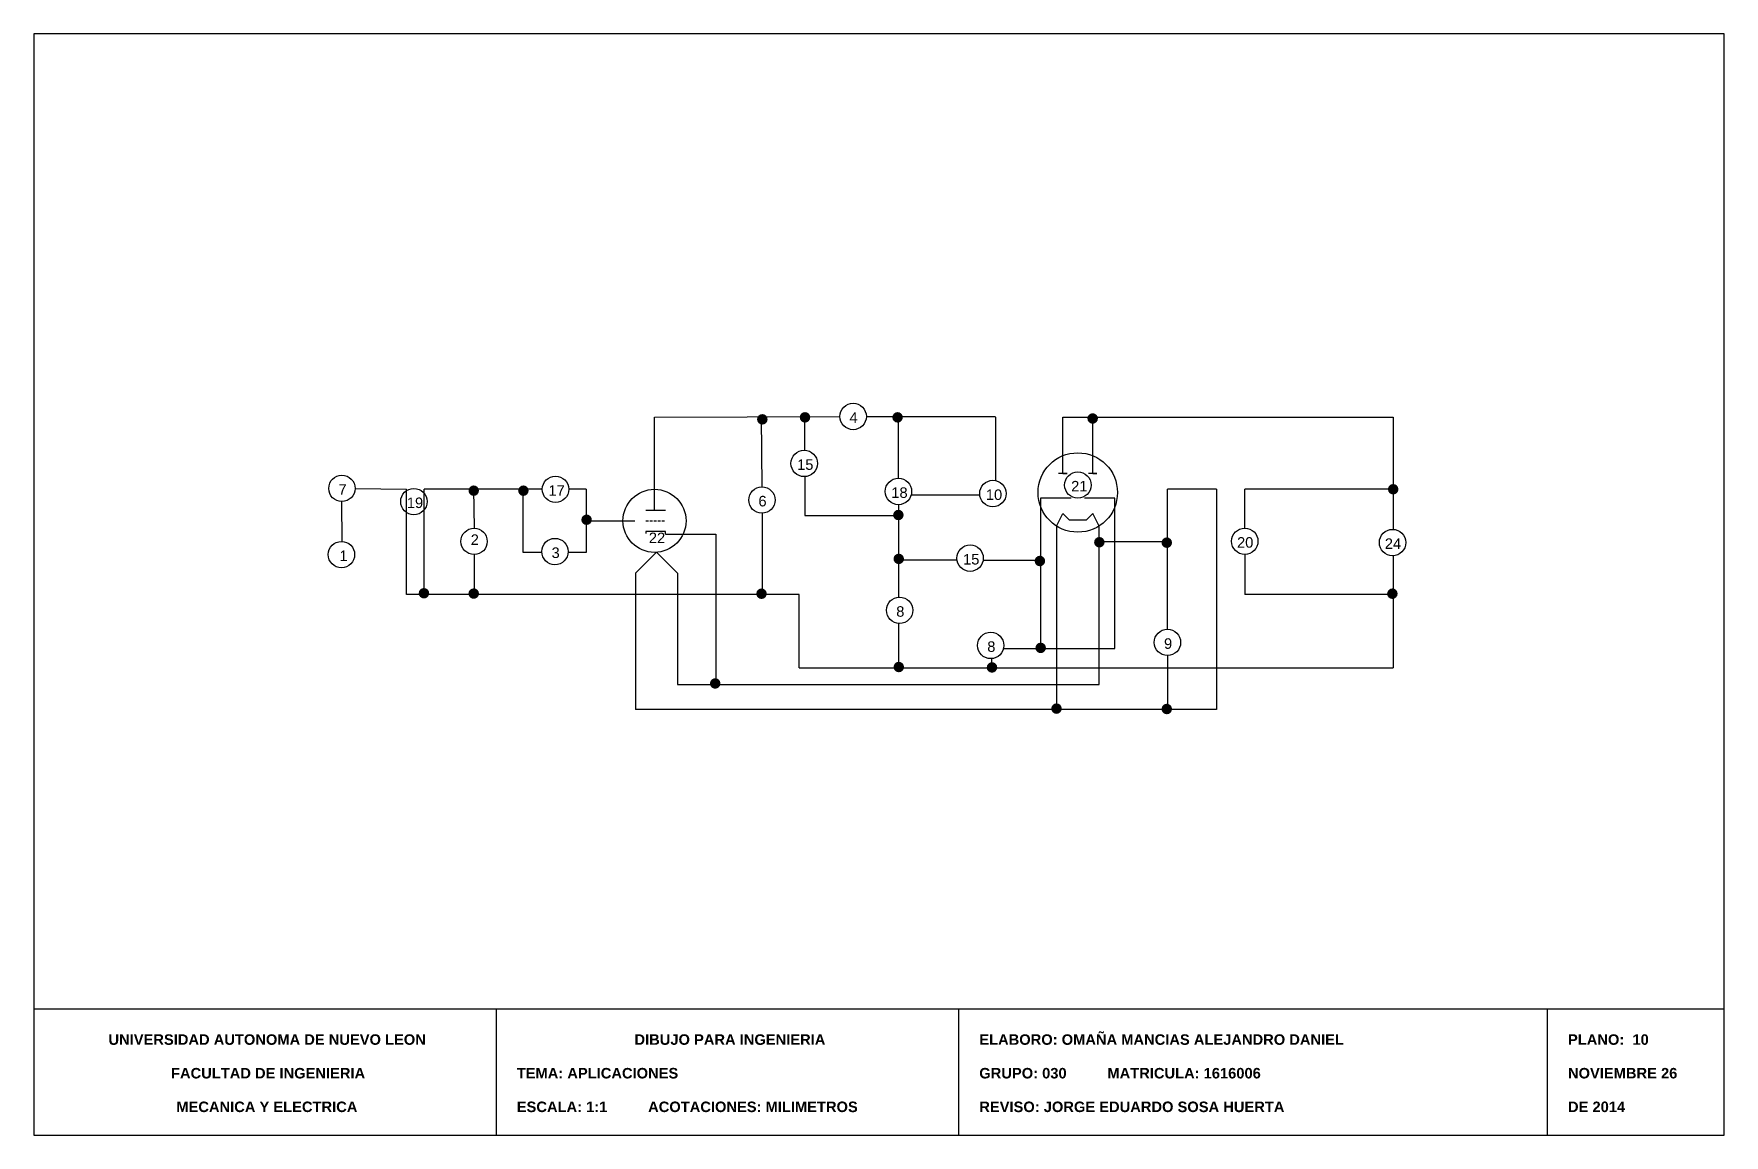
# Model space of a CAD drawing. Header units: millimetres. Extents: x 20 to 422, y 10 to 272.
import ezdxf

# ---------------------------------------------------------------- set-up
doc = ezdxf.new("R2010")
doc.units = ezdxf.units.MM
doc.linetypes.add('DASHED', pattern=[19.05, 12.7, -6.35])
doc.styles.get("Standard").update_dxf_attribs({"font": 'Arial.ttf'})

msp = doc.modelspace()

# ---------------------------------------------------------------- hatches: boundary and pattern name
h = msp.add_hatch(color=7)
edge = h.paths.add_edge_path()
edge.add_arc((193.25, 180.29), 1.25, 0, 360)
h = msp.add_hatch(color=7)
edge = h.paths.add_edge_path()
edge.add_arc((203.4, 180.76), 1.25, 0, 360)
h = msp.add_hatch(color=7)
edge = h.paths.add_edge_path()
edge.add_arc((225.42, 180.76), 1.25, 0, 360)
h = msp.add_hatch(color=7)
edge = h.paths.add_edge_path()
edge.add_arc((271.81, 180.49), 1.25, 0, 360)
h = msp.add_hatch(color=7)
edge = h.paths.add_edge_path()
edge.add_arc((343.28, 163.66), 1.25, 0, 360)
h = msp.add_hatch(color=7)
edge = h.paths.add_edge_path()
edge.add_arc((124.62, 163.32), 1.25, 0, 360)
h = msp.add_hatch(color=7)
edge = h.paths.add_edge_path()
edge.add_arc((136.43, 163.32), 1.25, 0, 360)
h = msp.add_hatch(color=7)
edge = h.paths.add_edge_path()
edge.add_arc((151.46, 156.4), 1.25, 0, 360)
h = msp.add_hatch(color=7)
edge = h.paths.add_edge_path()
edge.add_arc((225.61, 157.53), 1.25, 0, 360)
h = msp.add_hatch(color=7)
edge = h.paths.add_edge_path()
edge.add_arc((273.4, 151.05), 1.25, 0, 360)
h = msp.add_hatch(color=7)
edge = h.paths.add_edge_path()
edge.add_arc((289.44, 150.95), 1.25, 0, 360)
h = msp.add_hatch(color=7)
edge = h.paths.add_edge_path()
edge.add_arc((225.7, 147.09), 1.25, 0, 360)
h = msp.add_hatch(color=7)
edge = h.paths.add_edge_path()
edge.add_arc((259.26, 146.59), 1.25, 0, 360)
h = msp.add_hatch(color=7)
edge = h.paths.add_edge_path()
edge.add_arc((112.78, 138.92), 1.25, 0, 360)
h = msp.add_hatch(color=7)
edge = h.paths.add_edge_path()
edge.add_arc((124.62, 138.84), 1.25, 0, 360)
h = msp.add_hatch(color=7)
edge = h.paths.add_edge_path()
edge.add_arc((193.06, 138.8), 1.25, 0, 360)
h = msp.add_hatch(color=7)
edge = h.paths.add_edge_path()
edge.add_arc((343.09, 138.81), 1.25, 0, 360)
h = msp.add_hatch(color=7)
edge = h.paths.add_edge_path()
edge.add_arc((259.45, 125.92), 1.25, 0, 360)
h = msp.add_hatch(color=7)
edge = h.paths.add_edge_path()
edge.add_arc((225.71, 121.37), 1.25, 0, 360)
h = msp.add_hatch(color=7)
edge = h.paths.add_edge_path()
edge.add_arc((247.87, 121.27), 1.25, 0, 360)
h = msp.add_hatch(color=7)
edge = h.paths.add_edge_path()
edge.add_arc((182.05, 117.46), 1.25, 0, 360)
h = msp.add_hatch(color=7)
edge = h.paths.add_edge_path()
edge.add_arc((263.22, 111.48), 1.25, 0, 360)
h = msp.add_hatch(color=7)
edge = h.paths.add_edge_path()
edge.add_arc((289.44, 111.38), 1.25, 0, 360)

# ---------------------------------------------------------------- linework, layer by layer
for p, q in [((167.61, 180.79), (211.71, 180.99)), ((217.99, 180.97), (248.71, 180.97)), ((225.62, 166.28), (225.62, 180.97)), ((167.63, 158.68), (167.61, 180.79)), ((193.19, 164.24), (193.04, 180.79)), ((203.35, 172.94), (203.35, 180.79)), ((248.71, 180.79), (248.71, 165.72)), ((264.72, 167.39), (264.72, 180.79)), ((264.72, 180.79), (343.31, 180.79)), ((271.83, 167.39), (271.83, 180.79)), ((343.31, 180.79), (343.31, 154.12)), ((203.35, 166.66), (203.35, 157.4)), ((265.72, 167.39), (263.72, 167.39)), ((264.72, 167.39), (265.72, 167.39)), ((272.83, 167.39), (270.83, 167.39)), ((271.83, 167.39), (272.83, 167.39)), ((96.43, 163.82), (108.61, 163.64)), ((108.61, 138.64), (108.61, 163.64)), ((112.84, 138.64), (112.84, 163.64)), ((140.92, 163.64), (112.84, 163.64)), ((124.6, 163.64), (124.73, 154.41)), ((136.35, 148.64), (136.35, 163.64)), ((151.35, 163.64), (147.21, 163.64)), ((151.35, 163.64), (151.35, 148.64)), ((244.97, 162.24), (228.63, 162.24)), ((266.69, 161.52), (259.44, 161.52)), ((259.44, 161.52), (259.44, 125.74)), ((277.11, 161.52), (269.91, 161.52)), ((277.11, 125.74), (277.11, 161.52)), ((289.59, 130.37), (289.59, 163.64)), ((301.29, 163.64), (289.61, 163.64)), ((301.29, 163.64), (301.29, 111.29)), ((343.31, 163.64), (308.04, 163.64)), ((308.04, 154.43), (308.04, 163.64)), ((93.31, 151.14), (93.28, 160.73)), ((165.51, 158.67), (170.21, 158.69)), ((193.19, 157.96), (193.19, 138.64)), ((203.35, 157.4), (225.62, 157.4)), ((225.62, 159.99), (225.6, 137.99)), ((263.22, 154.91), (264.72, 157.91)), ((264.72, 157.91), (266.22, 156.41)), ((271.83, 157.91), (270.33, 156.41)), ((273.33, 154.91), (271.83, 157.91)), ((151.35, 156.14), (162.95, 156.14)), ((170.22, 153.6), (165.52, 153.6)), ((165.52, 153.6), (165.52, 153.14)), ((170.22, 153.01), (170.22, 153.6)), ((170.22, 153.01), (182.19, 153.01)), ((170.22, 153.01), (170.22, 153.01)), ((182.19, 153.01), (182.19, 117.24)), ((263.22, 154.91), (263.22, 111.29)), ((266.22, 156.41), (270.33, 156.41)), ((273.33, 117.24), (273.33, 154.91)), ((289.61, 151.14), (273.33, 151.14)), ((124.7, 148.12), (124.7, 138.64)), ((140.8, 148.64), (136.35, 148.64)), ((151.35, 148.64), (147.08, 148.64)), ((168.07, 148.66), (163.07, 143.66)), ((168.07, 148.66), (173.07, 143.66)), ((239.56, 146.81), (225.62, 146.81)), ((245.78, 146.81), (259.44, 146.81)), ((308.04, 148.14), (308.04, 138.64)), ((343.31, 147.84), (343.31, 121.21)), ((163.07, 143.66), (163.07, 111.29)), ((173.07, 143.66), (173.07, 117.24)), ((202.05, 138.64), (108.61, 138.64)), ((202.05, 121.21), (202.05, 138.64)), ((343.31, 138.64), (308.04, 138.64)), ((225.62, 131.73), (225.62, 121.21)), ((250.61, 125.74), (277.11, 125.74)), ((202.05, 121.21), (343.31, 121.21)), ((247.76, 123.47), (247.76, 121.21)), ((289.61, 124.08), (289.61, 111.29)), ((173.07, 117.24), (273.33, 117.24)), ((301.29, 111.29), (163.07, 111.29))]:
    msp.add_line(p, q)
at = {"linetype": 'DASHED', "ltscale": 0.05}
msp.add_line((165.52, 156.12), (170.22, 156.14), dxfattribs=at)
for points in [[(20, 10), (422, 10), (422, 272), (20, 272)], [(20, 10), (422, 10), (422, 40), (20, 40)], [(20, 10), (130, 10), (130, 40), (20, 40)], [(20, 10), (240, 10), (240, 40), (20, 40)], [(20, 10), (380, 10), (380, 40), (20, 40)]]:
    msp.add_lwpolyline(points, close=True)
for centre, radius in [((214.85, 180.97), 3.14), ((203.21, 169.8), 3.14), ((268.27, 162.88), 9.44), ((93.28, 163.87), 3.14), ((144.07, 163.64), 3.14), ((225.62, 163.13), 3.14), ((248.09, 162.64), 3.14), ((268.29, 164.66), 3.14), ((110.39, 160.72), 3.14), ((167.61, 156.14), 7.5), ((193.17, 161.1), 3.14), ((124.7, 151.26), 3.14), ((307.99, 151.28), 3.14), ((343.13, 150.98), 3.14), ((93.16, 148.11), 3.14), ((143.94, 148.83), 3.14), ((242.67, 147.27), 3.14), ((225.91, 134.86), 3.14), ((247.56, 126.51), 3.14), ((289.59, 127.23), 3.14)]:
    msp.add_circle(centre, radius)

# ---------------------------------------------------------------- texts
at = {"char_height": 2.5, "attachment_point": 1}
for s, width, insert in [('\\pi1.5401;4', 4.8197, (212.43, 181.95)), ('\\pi0.73862;15', 4.8197, (200.79, 170.77)), ('\\pi1.5913;7', 4.8197, (90.86, 164.85)), ('\\pi0.82388;21', 4.8197, (265.87, 165.64)), ('\\pi0.73862;19', 4.8197, (107.97, 161.69)), ('\\pi0.73862;17', 4.8197, (141.65, 164.61)), ('\\pi1.5742;6', 4.8197, (190.75, 162.08)), ('\\pi0.73862;18', 4.8197, (223.19, 164.11)), ('\\pi0.73862;10', 4.8197, (245.67, 163.61)), (' 2', 4.8197, (122.93, 152.91)), ('\\pi0.60219;22', 4.8197, (165.66, 153.34)), ('\\pi1.9494;1', 4.8197, (90.74, 149.09)), ('\\pi1.6083;3', 4.8197, (141.52, 149.81)), ('\\pi0.58514;20', 4.8197, (305.56, 152.26)), ('\\pi0.58514;24', 4.8197, (340.7, 151.96)), ('\\pi0.73862;15', 4.8197, (240.25, 148.25)), ('\\pi1.6083;8', 4.8197, (223.49, 135.83)), ('\\pi1.6083;8', 4.8197, (245.14, 127.48)), ('\\pi1.6083;9', 4.8197, (287.17, 128.2)), ('\\pi17.758;{\\fArial|b1|i0|c0|p34;UNIVERSIDAD AUTONOMA DE NUEVO LEON}', 109.6978, (20, 34)), ('\\pi32.848;{\\fArial|b1|i0|c0|p34;DIBUJO PARA INGENIERIA}', 110, (130, 34)), ('{\\fArial|b1|i0|c0|p34;     ELABORO: OMAÑA MANCIAS ALEJANDRO DANIEL}', 140, (240, 34)), ('{\\fArial|b1|i0|c0|p34;     PLANO:  10 }', 42, (380, 34)), ('\\pi32.626;{\\fArial|b1|i0|c0|p34;FACULTAD DE INGENIERIA }', 110, (20, 26)), ('{\\fArial|b1|i0|c0|p34;     TEMA: APLICACIONES}', 110, (130, 26)), ('{\\fArial|b1|i0|c0|p34;     GRUPO: 030          MATRICULA: 1616006}', 140, (240, 26)), ('{\\fArial|b1|i0|c0|p34;     }', 42, (380, 26)), ('     {\\fArial|b1|i0|c0|p34;NOVIEMBRE 26}', 42, (380, 26)), ('\\pi33.888;{\\fArial|b1|i0|c0|p34;MECANICA Y ELECTRICA}', 110, (20, 18)), ('{\\fArial|b1|i0|c0|p34;     ESCALA: 1:1          ACOTACIONES: MILIMETROS}', 110, (130, 18)), ('{\\fArial|b1|i0|c0|p34;     REVISO: JORGE EDUARDO SOSA HUERTA}', 140, (240, 18)), ('{\\fArial|b1|i0|c0|p34;     DE 2014}', 42, (380, 18))]:
    msp.add_mtext_dynamic_manual_height_columns(s, width=width, gutter_width=12.5, heights=[0], dxfattribs=dict(at, insert=insert))

doc.saveas('drawing.dxf')
